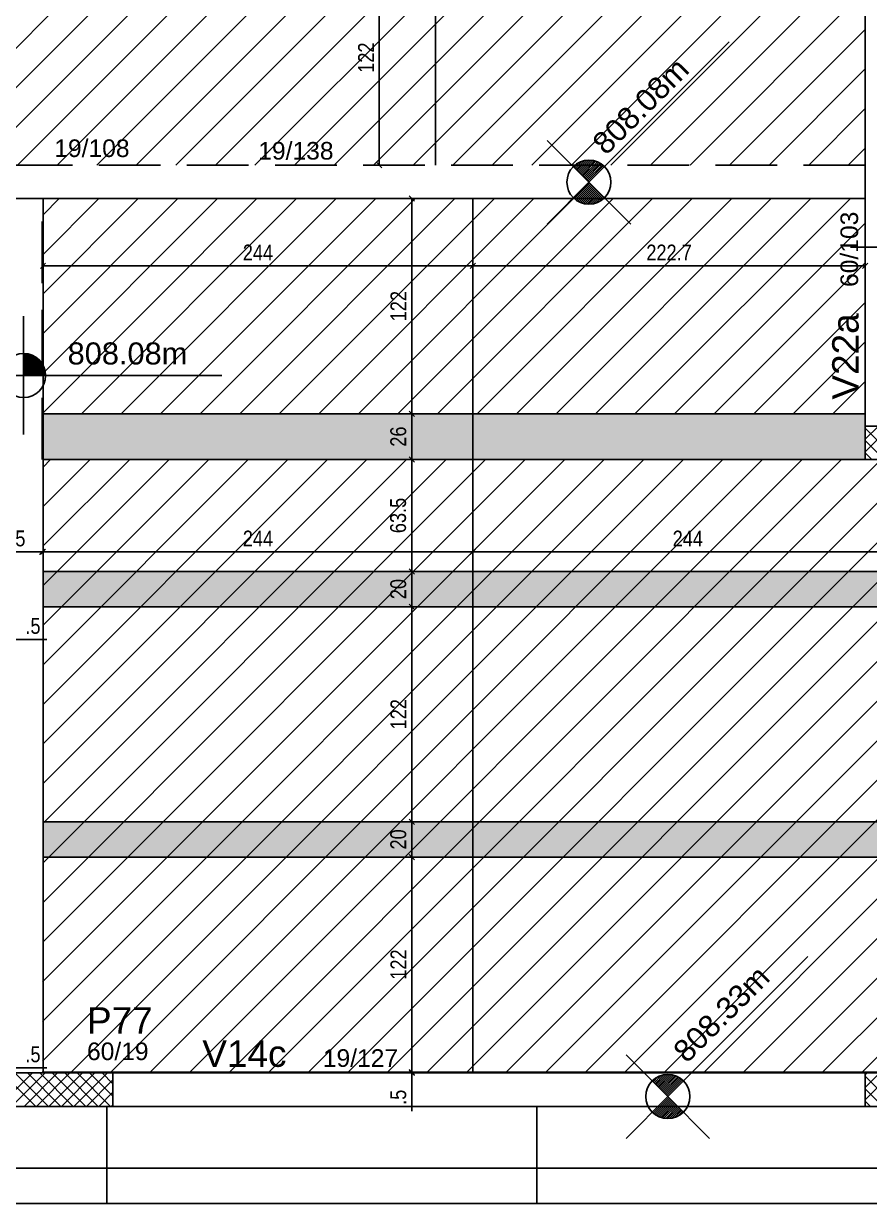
# Model space of a CAD drawing. Extents: x 2487 to 8815, y 325 to 3946.
# Drawn here: x 3751 to 4232, y 1935 to 2604 of the extents above; entities that cross this region are included whole.
import ezdxf

# ---------------------------------------------------------------- set-up
doc = ezdxf.new("R2010")
doc.units = 0
doc.linetypes.add('ESTILO_TQS_0001', pattern=[1, 0.7, -0.3])
for name, color, linetype in [('1', 1, 'Continuous'), ('3', 3, 'Continuous'), ('4', 4, 'Continuous'), ('6', 6, 'Continuous'), ('COTA', 241, 'Continuous'), ('Painéis', 200, 'Continuous'), ('Pilares', 5, 'Continuous')]:
    doc.layers.add(name, color=color, linetype=linetype)
doc.layers.add('Hachura', color=251, linetype='Continuous', lineweight=9)
doc.layers.add('REAPROVEITAMENTO', color=251, linetype='Continuous', lineweight=9)
doc.styles.add('COTA TECNICA-50', font='techl___.ttf', dxfattribs={"height": 9})
doc.styles.get("Standard").update_dxf_attribs({"font": 'arial.ttf'})
doc.dimstyles.new('COTA PAINEL-50', dxfattribs={"dimtxt": 9, "dimasz": 3, "dimexe": 3, "dimexo": 3, "dimgap": 3, "dimtad": 1, "dimdec": 1, "dimzin": 12, "dimdsep": 46, "dimtxsty": 'COTA TECNICA-50', "dimblk1": 'OBLIQUE', "dimblk2": 'OBLIQUE', "dimsah": 1, "dimcen": 0.9, "dimclrd": 4, "dimclre": 4, "dimclrt": 240, "dimadec": 1, "dimazin": 3, "dimtfac": 1, "dimtdec": 1, "dimtmove": 0, "dimatfit": 3, "dimfxl": 1, "dimtolj": 1, "dimtzin": 12, "dimarcsym": 0})

# ---------------------------------------------------------------- blocks, each defined once
blk = doc.blocks.new('_Oblique')
at = {"color": 0, "linetype": 'ByBlock', "lineweight": -2}
blk.add_line((-0.5, -0.5), (0.5, 0.5), dxfattribs=at)
blk = doc.blocks.new('*D144')
at = {"layer": 'COTA', "color": 4, "lineweight": -2, "transparency": 16777216}
blk.add_line((3971.7, 2505), (3971.7, 2383), dxfattribs=at)
at = {"layer": 'Defpoints', "color": 0, "transparency": 16777216}
for p in [(3971.7, 2505), (3971.7, 2383), (3971.7, 2383)]:
    blk.add_point(p, dxfattribs=at)
at = {"layer": 'COTA', "color": 4, "lineweight": -2, "transparency": 16777216, "xscale": 3, "yscale": 3, "zscale": 3}
for p, rotation in [((3971.7, 2505), 90), ((3971.7, 2383), 270)]:
    blk.add_blockref('_Oblique', p, dxfattribs=dict(at, rotation=rotation))
at = {"layer": 'COTA', "color": 240, "transparency": 16777216, "insert": (3964.15, 2444), "char_height": 9, "attachment_point": 5, "rotation": 90, "style": 'COTA TECNICA-50'}
blk.add_mtext('\\A1;122', dxfattribs=at)
blk = doc.blocks.new('*D145')
at = {"layer": 'COTA', "color": 4, "lineweight": -2, "transparency": 16777216}
blk.add_line((3971.7, 2383), (3971.7, 2357), dxfattribs=at)
at = {"layer": 'Defpoints', "color": 0, "transparency": 16777216}
for p in [(3971.7, 2383), (3971.7, 2357), (3971.7, 2357)]:
    blk.add_point(p, dxfattribs=at)
at = {"layer": 'COTA', "color": 4, "lineweight": -2, "transparency": 16777216, "xscale": 3, "yscale": 3, "zscale": 3}
for p, rotation in [((3971.7, 2383), 90), ((3971.7, 2357), 270)]:
    blk.add_blockref('_Oblique', p, dxfattribs=dict(at, rotation=rotation))
at = {"layer": 'COTA', "color": 240, "transparency": 16777216, "insert": (3964.11, 2370), "char_height": 9, "attachment_point": 5, "rotation": 90, "style": 'COTA TECNICA-50'}
blk.add_mtext('\\A1;26', dxfattribs=at)
blk = doc.blocks.new('*D146')
at = {"layer": 'COTA', "color": 4, "lineweight": -2, "transparency": 16777216}
blk.add_line((3971.7, 2357), (3971.7, 2293.5), dxfattribs=at)
at = {"layer": 'Defpoints', "color": 0, "transparency": 16777216}
for p in [(3971.7, 2357), (3971.7, 2293.5), (3971.7, 2293.5)]:
    blk.add_point(p, dxfattribs=at)
at = {"layer": 'COTA', "color": 4, "lineweight": -2, "transparency": 16777216, "xscale": 3, "yscale": 3, "zscale": 3}
for p, rotation in [((3971.7, 2357), 90), ((3971.7, 2293.5), 270)]:
    blk.add_blockref('_Oblique', p, dxfattribs=dict(at, rotation=rotation))
at = {"layer": 'COTA', "color": 240, "transparency": 16777216, "insert": (3964.01, 2325.25), "char_height": 9, "attachment_point": 5, "rotation": 90, "style": 'COTA TECNICA-50'}
blk.add_mtext('\\A1;63.5', dxfattribs=at)
blk = doc.blocks.new('*D147')
at = {"layer": 'COTA', "color": 4, "lineweight": -2, "transparency": 16777216}
blk.add_line((3971.7, 2293.5), (3971.7, 2273.5), dxfattribs=at)
at = {"layer": 'Defpoints', "color": 0, "transparency": 16777216}
for p in [(3971.7, 2293.5), (3971.7, 2273.5), (3971.7, 2273.5)]:
    blk.add_point(p, dxfattribs=at)
at = {"layer": 'COTA', "color": 4, "lineweight": -2, "transparency": 16777216, "xscale": 3, "yscale": 3, "zscale": 3}
for p, rotation in [((3971.7, 2293.5), 90), ((3971.7, 2273.5), 270)]:
    blk.add_blockref('_Oblique', p, dxfattribs=dict(at, rotation=rotation))
at = {"layer": 'COTA', "color": 240, "transparency": 16777216, "insert": (3964.11, 2283.5), "char_height": 9, "attachment_point": 5, "rotation": 90, "style": 'COTA TECNICA-50'}
blk.add_mtext('\\A1;20', dxfattribs=at)
blk = doc.blocks.new('*D148')
at = {"layer": 'COTA', "color": 4, "lineweight": -2, "transparency": 16777216}
blk.add_line((3971.7, 2273.5), (3971.7, 2151.5), dxfattribs=at)
at = {"layer": 'Defpoints', "color": 0, "transparency": 16777216}
for p in [(3971.7, 2273.5), (3971.7, 2151.5), (3971.7, 2151.5)]:
    blk.add_point(p, dxfattribs=at)
at = {"layer": 'COTA', "color": 4, "lineweight": -2, "transparency": 16777216, "xscale": 3, "yscale": 3, "zscale": 3}
for p, rotation in [((3971.7, 2273.5), 90), ((3971.7, 2151.5), 270)]:
    blk.add_blockref('_Oblique', p, dxfattribs=dict(at, rotation=rotation))
at = {"layer": 'COTA', "color": 240, "transparency": 16777216, "insert": (3964.15, 2212.5), "char_height": 9, "attachment_point": 5, "rotation": 90, "style": 'COTA TECNICA-50'}
blk.add_mtext('\\A1;122', dxfattribs=at)
blk = doc.blocks.new('*D149')
at = {"layer": 'COTA', "color": 4, "lineweight": -2, "transparency": 16777216}
blk.add_line((3971.7, 2151.5), (3971.7, 2131.5), dxfattribs=at)
at = {"layer": 'Defpoints', "color": 0, "transparency": 16777216}
for p in [(3971.7, 2151.5), (3971.7, 2131.5), (3971.7, 2131.5)]:
    blk.add_point(p, dxfattribs=at)
at = {"layer": 'COTA', "color": 4, "lineweight": -2, "transparency": 16777216, "xscale": 3, "yscale": 3, "zscale": 3}
for p, rotation in [((3971.7, 2151.5), 90), ((3971.7, 2131.5), 270)]:
    blk.add_blockref('_Oblique', p, dxfattribs=dict(at, rotation=rotation))
at = {"layer": 'COTA', "color": 240, "transparency": 16777216, "insert": (3964.11, 2141.5), "char_height": 9, "attachment_point": 5, "rotation": 90, "style": 'COTA TECNICA-50'}
blk.add_mtext('\\A1;20', dxfattribs=at)
blk = doc.blocks.new('*D150')
at = {"layer": 'COTA', "color": 4, "lineweight": -2, "transparency": 16777216}
blk.add_line((3971.7, 2131.5), (3971.7, 2009.5), dxfattribs=at)
at = {"layer": 'Defpoints', "color": 0, "transparency": 16777216}
for p in [(3971.7, 2131.5), (3971.7, 2009.5), (3971.7, 2009.5)]:
    blk.add_point(p, dxfattribs=at)
at = {"layer": 'COTA', "color": 4, "lineweight": -2, "transparency": 16777216, "xscale": 3, "yscale": 3, "zscale": 3}
for p, rotation in [((3971.7, 2131.5), 90), ((3971.7, 2009.5), 270)]:
    blk.add_blockref('_Oblique', p, dxfattribs=dict(at, rotation=rotation))
at = {"layer": 'COTA', "color": 240, "transparency": 16777216, "insert": (3964.15, 2070.5), "char_height": 9, "attachment_point": 5, "rotation": 90, "style": 'COTA TECNICA-50'}
blk.add_mtext('\\A1;122', dxfattribs=at)
blk = doc.blocks.new('*D151')
at = {"layer": 'COTA', "color": 4, "lineweight": -2, "transparency": 16777216}
for p, q in [((3971.7, 2009.5), (3971.7, 2012.5)), ((3971.7, 2009.5), (3971.7, 2009)), ((3971.7, 2009), (3971.7, 1987.41))]:
    blk.add_line(p, q, dxfattribs=at)
at = {"layer": 'Defpoints', "color": 0, "transparency": 16777216}
for p in [(3971.7, 2009.5), (3971.7, 2009), (3971.7, 2009)]:
    blk.add_point(p, dxfattribs=at)
at = {"layer": 'COTA', "color": 4, "lineweight": -2, "transparency": 16777216, "xscale": 3, "yscale": 3, "zscale": 3}
for p, rotation in [((3971.7, 2009.5), 270), ((3971.7, 2009), 90)]:
    blk.add_blockref('_Oblique', p, dxfattribs=dict(at, rotation=rotation))
at = {"layer": 'COTA', "color": 240, "transparency": 16777216, "insert": (3964.11, 1995.21), "char_height": 9, "attachment_point": 5, "rotation": 90, "style": 'COTA TECNICA-50'}
blk.add_mtext('\\A1;.5', dxfattribs=at)
blk = doc.blocks.new('*D152')
at = {"layer": 'COTA', "color": 4, "lineweight": -2, "transparency": 16777216}
blk.add_line((3762.41, 2304.59), (4006.41, 2304.59), dxfattribs=at)
at = {"layer": 'Defpoints', "color": 0, "transparency": 16777216}
for p in [(3762.41, 2304.59), (4006.41, 2304.59), (4006.41, 2304.59)]:
    blk.add_point(p, dxfattribs=at)
at = {"layer": 'COTA', "color": 4, "lineweight": -2, "transparency": 16777216, "xscale": 3, "yscale": 3, "zscale": 3, "rotation": 180}
blk.add_blockref('_Oblique', (3762.41, 2304.59), dxfattribs=at)
at = {"layer": 'COTA', "color": 4, "lineweight": -2, "transparency": 16777216, "xscale": 3, "yscale": 3, "zscale": 3}
blk.add_blockref('_Oblique', (4006.41, 2304.59), dxfattribs=at)
at = {"layer": 'COTA', "color": 240, "transparency": 16777216, "insert": (3884.41, 2312.16), "char_height": 9, "attachment_point": 5, "style": 'COTA TECNICA-50'}
blk.add_mtext('\\A1;244', dxfattribs=at)
blk = doc.blocks.new('*D153')
at = {"layer": 'COTA', "color": 4, "lineweight": -2, "transparency": 16777216}
blk.add_line((4006.41, 2304.59), (4250.41, 2304.59), dxfattribs=at)
at = {"layer": 'Defpoints', "color": 0, "transparency": 16777216}
for p in [(4006.41, 2304.59), (4250.41, 2304.59), (4250.41, 2304.59)]:
    blk.add_point(p, dxfattribs=at)
at = {"layer": 'COTA', "color": 4, "lineweight": -2, "transparency": 16777216, "xscale": 3, "yscale": 3, "zscale": 3, "rotation": 180}
blk.add_blockref('_Oblique', (4006.41, 2304.59), dxfattribs=at)
at = {"layer": 'COTA', "color": 4, "lineweight": -2, "transparency": 16777216, "xscale": 3, "yscale": 3, "zscale": 3}
blk.add_blockref('_Oblique', (4250.41, 2304.59), dxfattribs=at)
at = {"layer": 'COTA', "color": 240, "transparency": 16777216, "insert": (4128.41, 2312.16), "char_height": 9, "attachment_point": 5, "style": 'COTA TECNICA-50'}
blk.add_mtext('\\A1;244', dxfattribs=at)
blk = doc.blocks.new('*D4')
at = {"layer": 'COTA', "color": 4, "lineweight": -2, "transparency": 16777216}
for p, q in [((3761.91, 2304.59), (3740.32, 2304.59)), ((3762.41, 2304.59), (3761.91, 2304.59)), ((3762.41, 2304.59), (3765.41, 2304.59))]:
    blk.add_line(p, q, dxfattribs=at)
at = {"layer": 'Defpoints', "color": 0, "transparency": 16777216}
for p in [(3761.91, 2304.59), (3761.91, 2304.59), (3762.41, 2304.59)]:
    blk.add_point(p, dxfattribs=at)
at = {"layer": 'COTA', "color": 4, "lineweight": -2, "transparency": 16777216, "xscale": 3, "yscale": 3, "zscale": 3}
blk.add_blockref('_Oblique', (3761.91, 2304.59), dxfattribs=at)
at = {"layer": 'COTA', "color": 4, "lineweight": -2, "transparency": 16777216, "xscale": 3, "yscale": 3, "zscale": 3, "rotation": 180}
blk.add_blockref('_Oblique', (3762.41, 2304.59), dxfattribs=at)
at = {"layer": 'COTA', "color": 240, "transparency": 16777216, "insert": (3748.11, 2312.19), "char_height": 9, "attachment_point": 5, "style": 'COTA TECNICA-50'}
blk.add_mtext('\\A1;.5', dxfattribs=at)
blk = doc.blocks.new('*D157')
at = {"layer": 'COTA', "color": 4, "lineweight": -2, "transparency": 16777216}
blk.add_line((4229.12, 2466.86), (4006.41, 2466.86), dxfattribs=at)
at = {"layer": 'Defpoints', "color": 0, "transparency": 16777216}
for p in [(4006.41, 2466.86), (4006.41, 2466.86), (4229.12, 2466.86)]:
    blk.add_point(p, dxfattribs=at)
at = {"layer": 'COTA', "color": 4, "lineweight": -2, "transparency": 16777216, "xscale": 3, "yscale": 3, "zscale": 3, "rotation": 180}
blk.add_blockref('_Oblique', (4006.41, 2466.86), dxfattribs=at)
at = {"layer": 'COTA', "color": 4, "lineweight": -2, "transparency": 16777216, "xscale": 3, "yscale": 3, "zscale": 3}
blk.add_blockref('_Oblique', (4229.12, 2466.86), dxfattribs=at)
at = {"layer": 'COTA', "color": 240, "transparency": 16777216, "insert": (4117.76, 2474.42), "char_height": 9, "attachment_point": 5, "style": 'COTA TECNICA-50'}
blk.add_mtext('\\A1;222.7', dxfattribs=at)
blk = doc.blocks.new('*D158')
at = {"layer": 'COTA', "color": 4, "lineweight": -2, "transparency": 16777216}
for p, q in [((3762.41, 2467.24), (3762.41, 2463.86)), ((4006.41, 2466.86), (3762.41, 2466.86))]:
    blk.add_line(p, q, dxfattribs=at)
at = {"layer": 'Defpoints', "color": 0, "transparency": 16777216}
for p in [(3762.41, 2470.24), (3762.41, 2466.86), (4006.41, 2466.86)]:
    blk.add_point(p, dxfattribs=at)
at = {"layer": 'COTA', "color": 4, "lineweight": -2, "transparency": 16777216, "xscale": 3, "yscale": 3, "zscale": 3, "rotation": 180}
blk.add_blockref('_Oblique', (3762.41, 2466.86), dxfattribs=at)
at = {"layer": 'COTA', "color": 4, "lineweight": -2, "transparency": 16777216, "xscale": 3, "yscale": 3, "zscale": 3}
blk.add_blockref('_Oblique', (4006.41, 2466.86), dxfattribs=at)
at = {"layer": 'COTA', "color": 240, "transparency": 16777216, "insert": (3884.41, 2474.42), "char_height": 9, "attachment_point": 5, "style": 'COTA TECNICA-50'}
blk.add_mtext('\\A1;244', dxfattribs=at)
blk = doc.blocks.new('*D9')
at = {"layer": 'COTA', "color": 4, "lineweight": -2, "transparency": 16777216}
blk.add_line((3953.3, 2645.98), (3953.3, 2524), dxfattribs=at)
at = {"layer": 'Defpoints', "color": 0, "transparency": 16777216}
for p in [(3953.3, 2645.98), (3953.3, 2524), (3953.3, 2524)]:
    blk.add_point(p, dxfattribs=at)
at = {"layer": 'COTA', "color": 4, "lineweight": -2, "transparency": 16777216, "xscale": 3, "yscale": 3, "zscale": 3}
for p, rotation in [((3953.3, 2645.98), 90), ((3953.3, 2524), 270)]:
    blk.add_blockref('_Oblique', p, dxfattribs=dict(at, rotation=rotation))
at = {"layer": 'COTA', "color": 240, "transparency": 16777216, "insert": (3945.75, 2584.99), "char_height": 9, "attachment_point": 5, "rotation": 90, "style": 'COTA TECNICA-50'}
blk.add_mtext('\\A1;122', dxfattribs=at)
blk = doc.blocks.new('*D32')
at = {"layer": 'COTA', "color": 4, "lineweight": -2, "transparency": 16777216}
for p, q in [((3742.41, 2254.95), (3739.41, 2254.95)), ((3742.41, 2254.95), (3742.91, 2254.95)), ((3742.91, 2254.95), (3764.5, 2254.95))]:
    blk.add_line(p, q, dxfattribs=at)
at = {"layer": 'Defpoints', "color": 0, "transparency": 16777216}
for p in [(3742.41, 2254.95), (3742.91, 2254.95), (3742.91, 2254.95)]:
    blk.add_point(p, dxfattribs=at)
at = {"layer": 'COTA', "color": 4, "lineweight": -2, "transparency": 16777216, "xscale": 3, "yscale": 3, "zscale": 3}
blk.add_blockref('_Oblique', (3742.41, 2254.95), dxfattribs=at)
at = {"layer": 'COTA', "color": 4, "lineweight": -2, "transparency": 16777216, "xscale": 3, "yscale": 3, "zscale": 3, "rotation": 180}
blk.add_blockref('_Oblique', (3742.91, 2254.95), dxfattribs=at)
at = {"layer": 'COTA', "color": 240, "transparency": 16777216, "insert": (3756.7, 2262.55), "char_height": 9, "attachment_point": 5, "style": 'COTA TECNICA-50'}
blk.add_mtext('\\A1;.5', dxfattribs=at)
blk = doc.blocks.new('*D231')
at = {"layer": 'COTA', "color": 4, "lineweight": -2, "transparency": 16777216}
for p, q in [((3742.41, 2012), (3742.41, 2014.91)), ((3742.91, 2012), (3742.91, 2014.91)), ((3742.41, 2011.91), (3739.41, 2011.91)), ((3742.41, 2011.91), (3742.91, 2011.91)), ((3742.91, 2011.91), (3764.5, 2011.91))]:
    blk.add_line(p, q, dxfattribs=at)
at = {"layer": 'Defpoints', "color": 0, "transparency": 16777216}
for p in [(3742.41, 2009), (3742.91, 2011.91), (3742.91, 2009)]:
    blk.add_point(p, dxfattribs=at)
at = {"layer": 'COTA', "color": 4, "lineweight": -2, "transparency": 16777216, "xscale": 3, "yscale": 3, "zscale": 3}
blk.add_blockref('_Oblique', (3742.41, 2011.91), dxfattribs=at)
at = {"layer": 'COTA', "color": 4, "lineweight": -2, "transparency": 16777216, "xscale": 3, "yscale": 3, "zscale": 3, "rotation": 180}
blk.add_blockref('_Oblique', (3742.91, 2011.91), dxfattribs=at)
at = {"layer": 'COTA', "color": 240, "transparency": 16777216, "insert": (3756.7, 2019.51), "char_height": 9, "attachment_point": 5, "style": 'COTA TECNICA-50'}
blk.add_mtext('\\A1;.5', dxfattribs=at)

msp = doc.modelspace()

# ---------------------------------------------------------------- hatches: boundary and pattern name
at = {"layer": 'Hachura', "linetype": 'ByBlock'}
h = msp.add_hatch(color=256, dxfattribs=at)
h.dxf.hatch_style = 1
h.paths.add_polyline_path([(4229.12, 2357), (4229.12, 2383), (3762.41, 2383), (3762.41, 2357)])
h = msp.add_hatch(color=256, dxfattribs=at)
h.dxf.hatch_style = 1
h.paths.add_polyline_path([(4865.62, 2273.47), (4865.62, 2293.5), (3762.41, 2293.5), (3762.41, 2273.47)])
h = msp.add_hatch(color=256, dxfattribs=at)
h.dxf.hatch_style = 1
h.paths.add_polyline_path([(4865.62, 2131.47), (4865.62, 2151.5), (3762.41, 2151.5), (3762.41, 2131.47)])
at = {"layer": 'REAPROVEITAMENTO', "linetype": 'ByBlock'}
h = msp.add_hatch(dxfattribs=at)
h.set_pattern_fill('ANSI31', color=256, scale=5, style=2)
h.set_pattern_definition([(45, (-1879.509, -27.744), (-11.22532, 11.22532), [])])
h.paths.add_polyline_path([(4229.12, 2839.58), (3497.12, 2839.5), (3497.12, 2523.98), (4229.12, 2524.05)])
h = msp.add_hatch(dxfattribs=at)
h.set_pattern_fill('ANSI31', color=256, scale=5, style=2)
h.set_pattern_definition([(45, (-1879.509, -362.22), (-11.22532, 11.22532), [])])
h.paths.add_polyline_path([(4229.12, 2505.1), (3762.41, 2505), (3762.41, 2382.95), (4229.12, 2383.05)])
h = msp.add_hatch(dxfattribs=at)
h.set_pattern_fill('ANSI31', color=256, scale=5, style=2)
h.set_pattern_definition([(45, (-1879.509, -550.225), (-11.22532, 11.22532), [])])
h.paths.add_polyline_path([(4865.62, 2357), (3762.41, 2357), (3762.16, 2009.5), (4865.37, 2009.5)])

# ---------------------------------------------------------------- linework, layer by layer
at = {"layer": '1', "linetype": 'Continuous'}
for p, q in [((4072.28, 2514.33), (4151.83, 2593.88)), ((4072.28, 2514.33), (4048.55, 2538.06)), ((4063.87, 2522.74), (4066.59, 2525.46)), ((4064.43, 2522.18), (4068.5, 2526.25)), ((4064.99, 2521.62), (4069.99, 2526.62)), ((4065.55, 2521.06), (4071.29, 2526.79)), ((4066.11, 2520.5), (4072.45, 2526.83)), ((4066.67, 2519.94), (4073.51, 2526.77)), ((4067.23, 2519.38), (4074.49, 2526.64)), ((4067.8, 2518.82), (4075.41, 2526.43)), ((4068.36, 2518.26), (4076.28, 2526.18)), ((4068.92, 2517.7), (4077.09, 2525.87)), ((4069.48, 2517.14), (4077.86, 2525.52)), ((4070.04, 2516.58), (4078.59, 2525.13)), ((4070.6, 2516.02), (4079.28, 2524.69)), ((4071.16, 2515.45), (4079.93, 2524.22)), ((4071.72, 2514.89), (4080.56, 2523.73)), ((4229.12, 2524), (4229.12, 2524)), ((4229.12, 2524), (4229.12, 2524)), ((4063.44, 2523.17), (4081.12, 2505.49)), ((4063.44, 2505.49), (4081.12, 2523.17)), ((4072.28, 2514.33), (4048.55, 2490.6)), ((4072.84, 2513.77), (4064, 2504.93)), ((4073.4, 2513.21), (4064.63, 2504.44)), ((4073.96, 2512.65), (4065.28, 2503.97)), ((4074.52, 2512.09), (4065.97, 2503.54)), ((4075.08, 2511.53), (4066.7, 2503.15)), ((4075.64, 2510.97), (4067.47, 2502.8)), ((4076.2, 2510.41), (4068.28, 2502.49)), ((4072.28, 2514.33), (4096.01, 2490.6)), ((3761.91, 2505), (3761.91, 2505)), ((3761.91, 2505), (3761.91, 2505)), ((3761.91, 2505), (3761.91, 2505)), ((4076.77, 2509.85), (4069.15, 2502.23)), ((4077.33, 2509.29), (4070.07, 2502.03)), ((4077.89, 2508.73), (4071.05, 2501.89)), ((4078.45, 2508.17), (4072.12, 2501.83)), ((4079.01, 2507.61), (4073.27, 2501.87)), ((4079.57, 2507.05), (4074.57, 2502.04)), ((4080.13, 2506.48), (4076.06, 2502.42)), ((4080.69, 2505.92), (4077.97, 2503.2)), ((4229.12, 2505), (4229.12, 2505)), ((4229.12, 2505), (4229.12, 2505)), ((4254.38, 2477.4), (4220.82, 2477.4)), ((3751.37, 2404.67), (3751.37, 2438.23)), ((3751.37, 2417.17), (3751.37, 2392.17)), ((3751.37, 2416.56), (3755.22, 2416.56)), ((3751.37, 2415.77), (3757.12, 2415.77)), ((3751.37, 2414.98), (3758.45, 2414.98)), ((3751.37, 2414.18), (3759.48, 2414.18)), ((3751.37, 2413.39), (3760.33, 2413.39)), ((3751.37, 2412.6), (3761.04, 2412.6)), ((3751.37, 2411.81), (3761.64, 2411.81)), ((3751.37, 2411.01), (3762.15, 2411.01)), ((3751.37, 2410.22), (3762.57, 2410.22)), ((3751.37, 2404.67), (3717.82, 2404.67)), ((3738.87, 2404.67), (3763.87, 2404.67)), ((3751.37, 2409.43), (3762.93, 2409.43)), ((3751.37, 2408.63), (3763.23, 2408.63)), ((3751.37, 2407.84), (3763.47, 2407.84)), ((3751.37, 2407.05), (3763.65, 2407.05)), ((3751.37, 2406.26), (3763.77, 2406.26)), ((3751.37, 2405.46), (3763.87, 2405.46)), ((3751.37, 2404.67), (3863.87, 2404.67)), ((3751.37, 2404.67), (3751.37, 2371.11)), ((4117.09, 1995.62), (4196.63, 2075.16)), ((4117.09, 1995.62), (4093.36, 2019.34)), ((4109.8, 2002.9), (4114.8, 2007.9)), ((4110.36, 2002.34), (4116.09, 2008.08)), ((4110.92, 2001.78), (4117.25, 2008.11)), ((4111.48, 2001.22), (4118.31, 2008.06)), ((4112.04, 2000.66), (4119.3, 2007.92)), ((4108.25, 2004.45), (4125.92, 1986.78)), ((4108.25, 1986.78), (4125.92, 2004.45)), ((4108.68, 2004.02), (4111.4, 2006.75)), ((4109.24, 2003.46), (4113.3, 2007.53)), ((4112.6, 2000.1), (4120.22, 2007.72)), ((4113.16, 1999.54), (4121.08, 2007.46)), ((4113.72, 1998.98), (4121.9, 2007.15)), ((4114.28, 1998.42), (4122.66, 2006.8)), ((4114.84, 1997.86), (4123.39, 2006.41)), ((4115.4, 1997.3), (4124.08, 2005.97)), ((4115.96, 1996.74), (4124.73, 2005.5)), ((4116.52, 1996.18), (4125.36, 2005.01)), ((4117.09, 1995.62), (4093.36, 1971.89)), ((4117.65, 1995.05), (4108.81, 1986.22)), ((4117.09, 1995.62), (4140.81, 1971.89)), ((4118.21, 1994.49), (4109.44, 1985.73)), ((4118.77, 1993.93), (4110.09, 1985.26)), ((4119.33, 1993.37), (4110.78, 1984.82)), ((4119.89, 1992.81), (4111.51, 1984.43)), ((4120.45, 1992.25), (4112.28, 1984.08)), ((4121.01, 1991.69), (4113.09, 1983.77)), ((4121.57, 1991.13), (4113.95, 1983.51)), ((4122.13, 1990.57), (4114.87, 1983.31)), ((4122.69, 1990.01), (4115.86, 1983.18)), ((4123.25, 1989.45), (4116.92, 1983.12)), ((4123.81, 1988.89), (4118.08, 1983.16)), ((4124.37, 1988.33), (4119.37, 1983.33)), ((4124.93, 1987.77), (4120.87, 1983.7)), ((4125.49, 1987.21), (4122.77, 1984.48))]:
    msp.add_line(p, q, dxfattribs=at)
at = {"layer": '1', "color": 8, "linetype": 'Continuous'}
for p, q in [((4229.12, 2361.41), (4243.71, 2376)), ((4229.12, 2368.48), (4236.64, 2376)), ((4229.12, 2375.55), (4229.57, 2376)), ((4229.12, 2376), (4229.12, 2376)), ((4229.12, 2376), (4229.12, 2376)), ((4229.12, 2374.85), (4246.97, 2357)), ((4229.12, 2367.77), (4239.9, 2357)), ((4229.12, 2360.7), (4232.82, 2357)), ((4229.12, 2357), (4229.12, 2357)), ((4229.12, 2357), (4229.12, 2357)), ((3742.12, 1994.61), (3756.51, 2009)), ((3744.58, 1990), (3763.58, 2009)), ((3746.44, 2009), (3765.44, 1990)), ((3751.65, 1990), (3770.65, 2009)), ((3753.51, 2009), (3772.51, 1990)), ((3758.72, 1990), (3777.72, 2009)), ((3760.58, 2009), (3779.58, 1990)), ((3761.91, 2009), (3761.91, 2009)), ((3765.79, 1990), (3784.79, 2009)), ((3767.65, 2009), (3786.65, 1990)), ((3772.86, 1990), (3791.86, 2009)), ((3774.72, 2009), (3793.72, 1990)), ((3779.93, 1990), (3798.93, 2009)), ((3781.79, 2009), (3800.79, 1990)), ((3788.86, 2009), (3802.12, 1995.75)), ((3795.93, 2009), (3802.12, 2002.82)), ((4229.12, 1993.71), (4244.41, 2009)), ((4229.12, 2000.78), (4237.34, 2009)), ((4229.12, 2007.86), (4230.27, 2009)), ((4229.12, 2009), (4229.12, 2009)), ((3742.12, 2006.25), (3758.37, 1990)), ((3787, 1990), (3802.12, 2005.11)), ((4229.12, 2007.15), (4246.27, 1990)), ((3772.12, 1999.5), (3772.12, 1999.5)), ((3794.08, 1990), (3802.12, 1998.04)), ((4229.12, 2000.08), (4239.2, 1990)), ((3801.15, 1990), (3802.12, 1990.97)), ((3802.12, 1990), (3802.12, 1990)), ((3802.12, 1990), (3802.12, 1990)), ((4229.12, 1993.01), (4232.13, 1990)), ((4229.12, 1990), (4229.12, 1990)), ((4229.12, 1990), (4229.12, 1990))]:
    msp.add_line(p, q, dxfattribs=at)
at = {"layer": '1', "color": 3, "linetype": 'Continuous'}
msp.add_line((3047.12, 1955), (5242.63, 1955), dxfattribs=at)
for points in [[(4229.12, 2839.98), (4229.12, 2524)], [(4229.12, 2505), (4229.12, 2524)], [(3761.91, 2505), (3742.91, 2505)], [(3761.91, 2505), (4229.12, 2505)], [(4229.12, 2505), (4229.12, 2376)], [(4229.12, 2009), (3804.12, 2009)], [(3802.12, 1990), (4229.12, 1990)]]:
    msp.add_lwpolyline(points, dxfattribs=at)
at = {"layer": '1', "color": 8, "linetype": 'Continuous'}
msp.add_lwpolyline([(3804.12, 2009), (3802.12, 2009)], dxfattribs=at)
at = {"layer": '1', "linetype": 'Continuous'}
for centre in [(4072.28, 2514.33), (3751.37, 2404.67), (4117.09, 1995.62)]:
    msp.add_circle(centre, 12.5, dxfattribs=at)
at = {"layer": '3', "color": 5, "linetype": 'ESTILO_TQS_0001', "ltscale": 50}
for points in [[(3752.41, 2524), (3638.12, 2524)], [(4229.12, 2524), (3752.41, 2524)], [(3761.91, 2357), (3761.91, 2505)]]:
    msp.add_lwpolyline(points, dxfattribs=at)
at = {"layer": 'Painéis'}
for p, q in [((3985.12, 2839.48), (3985.12, 2524)), ((3762.41, 2009.5), (3762.41, 2505)), ((4006.41, 2009.5), (4006.41, 2505)), ((4229.12, 2383), (3762.41, 2383)), ((4229.12, 2357), (3762.41, 2357)), ((3762.41, 2293.5), (4865.62, 2293.5)), ((3762.41, 2273.5), (4865.62, 2273.5)), ((3762.41, 2151.5), (4865.62, 2151.5)), ((3762.41, 2131.5), (4865.62, 2131.5)), ((3761.91, 2009.5), (4865.62, 2009.5)), ((3798.63, 1935), (3798.63, 1990)), ((4042.63, 1935), (4042.63, 1990)), ((3027.12, 1935), (5262.63, 1935))]:
    msp.add_line(p, q, dxfattribs=at)
at = {"layer": 'Pilares', "linetype": 'Continuous'}
for points in [[(4229.12, 2357), (4289.12, 2357), (4289.12, 2376), (4229.12, 2376), (4229.12, 2357)], [(3742.12, 1990), (3802.12, 1990), (3802.12, 2009), (3742.12, 2009), (3742.12, 1990)], [(4229.12, 1990), (4289.12, 1990), (4289.12, 2009), (4229.12, 2009), (4229.12, 1990)]]:
    msp.add_lwpolyline(points, dxfattribs=at)

# ---------------------------------------------------------------- texts
at = {"layer": '1', "linetype": 'Continuous'}
for s, p in [('808.08m', (4081.98, 2529.12)), ('808.33m', (4127.84, 2014.09))]:
    msp.add_text(s, height=12.5, rotation=45, dxfattribs=at).set_placement(p)
msp.add_text('808.08m', height=12.5, dxfattribs=at).set_placement((3776.37, 2410.92))
at = {"layer": '3', "color": 2, "linetype": 'Continuous'}
for s, p in [('19/108', (3768.81, 2528.6)), ('19/138', (3884.6, 2527.15)), ('60/19', (3787.37, 2016.28)), ('19/127', (3921.24, 2012.47))]:
    msp.add_text(s, height=10, dxfattribs=at).set_placement(p)
msp.add_text('60/103', height=10, rotation=90, dxfattribs=at).set_placement((4225.07, 2454.89))
at = {"layer": '4', "linetype": 'Continuous'}
msp.add_text('V22a', height=15, rotation=90, dxfattribs=at).set_placement((4225.37, 2391))
msp.add_text('V14c', height=15, dxfattribs=at).set_placement((3852.84, 2012.47))
at = {"layer": '6', "color": 4, "linetype": 'Continuous'}
msp.add_text('P77', height=15, dxfattribs=at).set_placement((3787.37, 2031.28))

# ---------------------------------------------------------------- dimensions: what is measured, and where the dimension line sits
at = {"layer": 'COTA'}
for base, p1, p2, picture, middle in [((3953.3, 2524), (3953.3, 2645.98), (3953.3, 2524), '*D9', (3945.75, 2584.99)), ((3971.7, 2357), (3971.7, 2383), (3971.7, 2357), '*D145', (3964.11, 2370)), ((3971.7, 2293.5), (3971.7, 2357), (3971.7, 2293.5), '*D146', (3964.01, 2325.25)), ((3971.7, 2273.5), (3971.7, 2293.5), (3971.7, 2273.5), '*D147', (3964.11, 2283.5)), ((3971.7, 2151.5), (3971.7, 2273.5), (3971.7, 2151.5), '*D148', (3964.15, 2212.5)), ((3971.7, 2131.5), (3971.7, 2151.5), (3971.7, 2131.5), '*D149', (3964.11, 2141.5)), ((3971.7, 2009.5), (3971.7, 2131.5), (3971.7, 2009.5), '*D150', (3964.15, 2070.5))]:
    dim = msp.add_linear_dim(base=base, p1=p1, p2=p2, angle=90, dimstyle='COTA PAINEL-50', override={"dimtmove": 1}, dxfattribs=at)
    dim.commit()
    dim.dimension.update_dxf_attribs({"geometry": picture, "text_midpoint": middle})
for base, p1, p2, picture, middle in [((3971.7, 2383), (3971.7, 2505), (3971.7, 2383), '*D144', (3964.15, 2444)), ((3971.7, 2009), (3971.7, 2009.5), (3971.7, 2009), '*D151', (3964.11, 1995.21))]:
    dim = msp.add_linear_dim(base=base, p1=p1, p2=p2, angle=90, dimstyle='COTA PAINEL-50', dxfattribs=at)
    dim.commit()
    dim.dimension.update_dxf_attribs({"geometry": picture, "text_midpoint": middle})
for base, p1, p2, picture, middle in [((3762.41, 2466.86), (4006.41, 2466.86), (3762.41, 2470.24), '*D158', (3884.41, 2474.42)), ((4006.41, 2466.86), (4229.12, 2466.86), (4006.41, 2466.86), '*D157', (4117.76, 2474.42)), ((3761.91, 2304.59), (3762.41, 2304.59), (3761.91, 2304.59), '*D4', (3748.11, 2312.19)), ((4006.41, 2304.59), (3762.41, 2304.59), (4006.41, 2304.59), '*D152', (3884.41, 2312.16)), ((3742.91, 2254.95), (3742.41, 2254.95), (3742.91, 2254.95), '*D32', (3756.7, 2262.55)), ((3742.91, 2011.91), (3742.41, 2009), (3742.91, 2009), '*D231', (3756.7, 2019.51))]:
    dim = msp.add_linear_dim(base=base, p1=p1, p2=p2, dimstyle='COTA PAINEL-50', dxfattribs=at)
    dim.commit()
    dim.dimension.update_dxf_attribs({"geometry": picture, "text_midpoint": middle})
dim = msp.add_linear_dim(base=(4250.41, 2304.59), p1=(4006.41, 2304.59), p2=(4250.41, 2304.59), dimstyle='COTA PAINEL-50', override={"dimtmove": 1}, dxfattribs=at)
dim.commit()
dim.dimension.update_dxf_attribs({"geometry": '*D153', "text_midpoint": (4128.41, 2312.16)})

doc.saveas('drawing.dxf')
